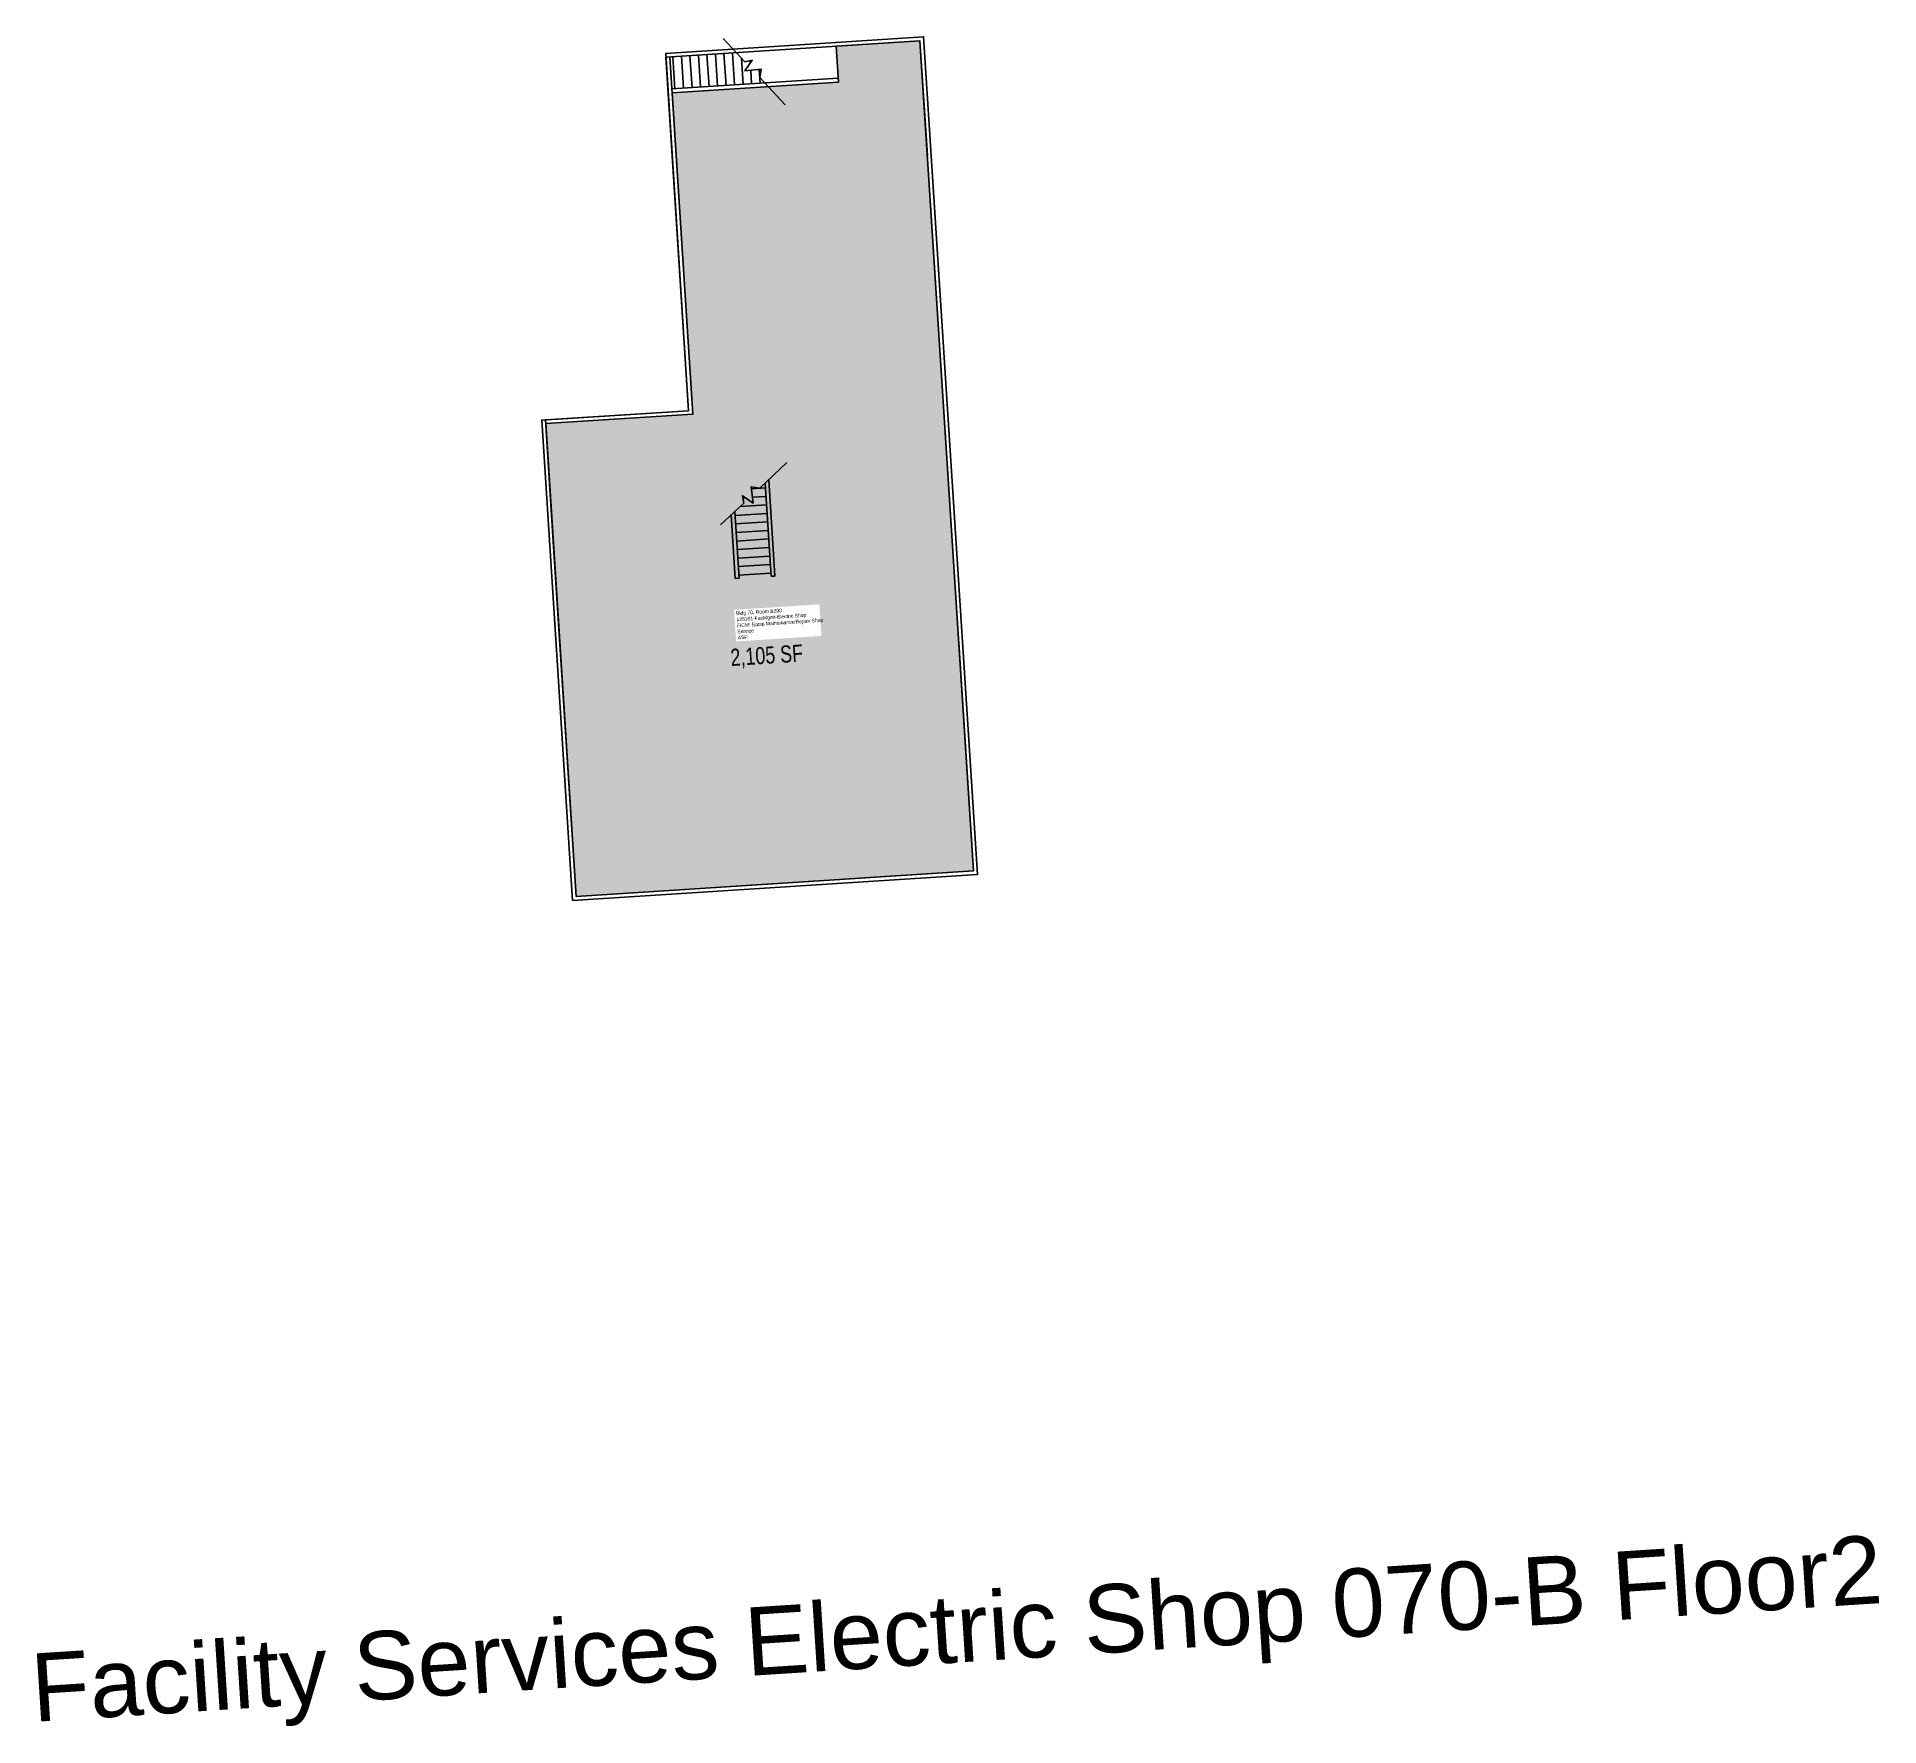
# Model space of a CAD drawing. Header units: inches. Extents: x 69213342 to 69215285, y 27688600 to 27690382.
import ezdxf
from ezdxf.enums import TextEntityAlignment as Align

# ---------------------------------------------------------------- set-up
doc = ezdxf.new("R2010")
doc.units = ezdxf.units.IN
doc.header["$LTSCALE"] = 50
doc.header["$MEASUREMENT"] = 0
for name, color, linetype in [('A-FLOR', 3, 'CONTINUOUS'), ('A-IDEN-RNUM', 7, 'CONTINUOUS'), ('A-IDEN-SNUM', 4, 'CONTINUOUS'), ('A-IDEN-VNUM', 4, 'CONTINUOUS'), ('A-TTLB', 4, 'CONTINUOUS'), ('A-WALL', 5, 'CONTINUOUS'), ('AREA-ASSIGN', 7, 'CONTINUOUS'), ('AREA-GROSS', 1, 'CONTINUOUS'), ('AREA-TEXT', 3, 'CONTINUOUS'), ('Rooms-Category-Color', 7, 'CONTINUOUS'), ('Rooms-College-Color', 7, 'CONTINUOUS'), ('Rooms-Department-Color', 7, 'CONTINUOUS'), ('Rooms-Division-Color', 7, 'CONTINUOUS'), ('Rooms-Information', 7, 'CONTINUOUS')]:
    doc.layers.add(name, color=color, linetype=linetype)
doc.styles.add('CP_AREA', font='arial.ttf', dxfattribs={"height": 15})
doc.styles.add('CP_ROOMVNUMBER', font='arial.ttf', dxfattribs={"width": 0.85, "height": 0.075})
doc.styles.add('CP_TITLE', font='arial.ttf', dxfattribs={"width": 0.85, "height": 0.125})
doc.styles.add('ROOMSNUMBER', font='txt', dxfattribs={"height": 1})

msp = doc.modelspace()

# ---------------------------------------------------------------- hatches: boundary and pattern name
at = {"layer": 'Rooms-Category-Color', "linetype": 'ByBlock', "true_color": 0xe3c5e1}
msp.add_hatch(color=254, dxfattribs=at).paths.add_polyline_path([(69213910.9, 27689474.9), (69214329.9, 27689501.9), (69214273.6, 27690377.3), (69214185.1, 27690371.6), (69214187.5, 27690333.9), (69214012, 27690322.6), (69214033.8, 27689983.6), (69213878.8, 27689973.6)])
at = {"layer": 'Rooms-College-Color', "linetype": 'ByBlock', "true_color": 0xadadad}
msp.add_hatch(color=253, dxfattribs=at).paths.add_polyline_path([(69213910.9, 27689474.9), (69214329.9, 27689501.9), (69214273.6, 27690377.3), (69214185.1, 27690371.6), (69214187.5, 27690333.9), (69214012, 27690322.6), (69214033.8, 27689983.6), (69213878.8, 27689973.6)])
at = {"layer": 'Rooms-Department-Color', "linetype": 'ByBlock', "true_color": 0x80bc67}
msp.add_hatch(color=83, dxfattribs=at).paths.add_polyline_path([(69213910.9, 27689474.9), (69214329.9, 27689501.9), (69214273.6, 27690377.3), (69214185.1, 27690371.6), (69214187.5, 27690333.9), (69214012, 27690322.6), (69214033.8, 27689983.6), (69213878.8, 27689973.6)])
at = {"layer": 'Rooms-Division-Color', "linetype": 'ByBlock', "true_color": 0x80bc67}
msp.add_hatch(color=83, dxfattribs=at).paths.add_polyline_path([(69213910.9, 27689474.9), (69214329.9, 27689501.9), (69214273.6, 27690377.3), (69214185.1, 27690371.6), (69214187.5, 27690333.9), (69214012, 27690322.6), (69214033.8, 27689983.6), (69213878.8, 27689973.6)])

# ---------------------------------------------------------------- linework, layer by layer
at = {"layer": 'A-FLOR', "linetype": 'ByBlock'}
for points in [[(69214065.9, 27690379.8), (69214088.9, 27690355.3), (69214096.6, 27690356.8), (69214088.9, 27690345.6), (69214106.2, 27690347.6), (69214104.6, 27690338.6), (69214131.5, 27690309.8)], [(69214015.1, 27690326.8), (69214013, 27690360.5)], [(69214024.1, 27690327.4), (69214021.9, 27690361.1)], [(69214033.1, 27690327.9), (69214030.9, 27690361.7)], [(69214042.1, 27690328.5), (69214039.9, 27690362.3)], [(69214051.1, 27690329.1), (69214048.9, 27690362.9)], [(69214060, 27690329.7), (69214057.9, 27690363.4)], [(69214069, 27690330.2), (69214066.8, 27690364)], [(69214078, 27690330.8), (69214075.8, 27690364.6)], [(69214087, 27690331.4), (69214085.2, 27690359.2)], [(69214094.6, 27690353.8), (69214094.4, 27690356.3)], [(69214096, 27690332), (69214095, 27690346.3)], [(69214104.9, 27690332.6), (69214104, 27690347.3)], [(69214063.3, 27689866.8), (69214087.8, 27689889.8), (69214086.3, 27689897.5), (69214097.5, 27689889.8), (69214095.5, 27689907.1), (69214104.5, 27689905.5), (69214133.3, 27689932.5)], [(69214110.5, 27689905.9), (69214095.7, 27689904.9)], [(69214111.7, 27689887.9), (69214083.9, 27689886.1)], [(69214089.2, 27689895.5), (69214086.7, 27689895.3)], [(69214111.1, 27689896.9), (69214096.8, 27689896)], [(69214112.2, 27689878.9), (69214078.5, 27689876.7)], [(69214112.8, 27689869.9), (69214079.1, 27689867.8)], [(69214113.4, 27689861), (69214079.6, 27689858.8)], [(69214114, 27689852), (69214080.2, 27689849.8)], [(69214114.5, 27689843), (69214080.8, 27689840.8)], [(69214115.1, 27689834), (69214081.4, 27689831.8)], [(69214115.7, 27689825), (69214081.9, 27689822.9)], [(69214116.3, 27689816), (69214082.5, 27689813.9)]]:
    msp.add_lwpolyline(points, dxfattribs=at)
at = {"layer": 'A-WALL', "linetype": 'ByBlock'}
for points in [[(69213874.5, 27689977.3), (69213907.1, 27689470.7), (69214334.2, 27689498.1), (69214277.4, 27690381.6), (69214005.3, 27690364.1)], [(69214273.6, 27690377.3), (69214005.6, 27690360.1)], [(69214281.4, 27690256.5), (69214273.6, 27690377.3)], [(69213878.5, 27689977.6), (69214029.5, 27689987.3), (69214005.6, 27690360.1)], [(69213878.8, 27689973.6), (69214033.8, 27689983.6), (69214009.6, 27690360.3)], [(69214011.7, 27690326.6), (69214187.3, 27690337.9)], [(69214012, 27690322.6), (69214187.5, 27690333.9)], [(69214187.3, 27690337.9), (69214187.5, 27690333.9)], [(69214314.2, 27689746.5), (69214281.7, 27690252.5)], [(69213878.5, 27689977.6), (69213886.4, 27689855.1), (69213910.9, 27689474.9), (69214210.9, 27689494.2)], [(69214116.5, 27689812.7), (69214110.2, 27689910.8)], [(69214120.5, 27689812.9), (69214114, 27689914.3)], [(69214078.7, 27689810.2), (69214074.4, 27689877.3)], [(69214078.2, 27689880.8), (69214082.7, 27689810.5)], [(69214078.7, 27689810.2), (69214082.7, 27689810.5)], [(69214120.5, 27689812.9), (69214116.5, 27689812.7)], [(69214214.9, 27689494.5), (69214329.9, 27689501.9), (69214314.5, 27689742.6)]]:
    msp.add_lwpolyline(points, dxfattribs=at)
at = {"layer": 'AREA-ASSIGN', "linetype": 'ByBlock'}
msp.add_lwpolyline([(69213910.9, 27689474.9), (69214329.9, 27689501.9), (69214273.6, 27690377.3), (69214185.1, 27690371.6), (69214187.5, 27690333.9), (69214012, 27690322.6), (69214033.8, 27689983.6), (69213878.8, 27689973.6)], close=True, dxfattribs=at)
at = {"layer": 'AREA-GROSS', "linetype": 'ByBlock'}
msp.add_lwpolyline([(69213907.1, 27689470.7), (69214334.2, 27689498.1), (69214277.4, 27690381.6), (69214005.3, 27690364.1), (69214029.5, 27689987.3), (69213874.5, 27689977.3)], close=True, dxfattribs=at)

# ---------------------------------------------------------------- texts
at = {"layer": 'A-IDEN-RNUM', "style": 'ROOMSNUMBER', "width": 0.85}
msp.add_text('0200-00', height=1, rotation=3.6803, dxfattribs=at).set_placement((69214106, 27689758.5))
at = {"layer": 'A-IDEN-SNUM', "style": 'ROOMSNUMBER', "width": 0.85}
msp.add_text('0700B20000', height=1, rotation=3.6803, dxfattribs=at).set_placement((69214106, 27689758.5))
at = {"layer": 'A-IDEN-VNUM', "style": 'CP_ROOMVNUMBER', "width": 0.85}
msp.add_text('200', height=27, rotation=3.6803, dxfattribs=at).set_placement((69214081.4, 27689745.9))
at = {"layer": 'A-TTLB', "style": 'CP_TITLE'}
msp.add_text('Facility Services Electric Shop 070-B Floor2', height=72, rotation=3.6803, dxfattribs=at).set_placement((69213338.3, 27688604.3))
at = {"layer": 'AREA-TEXT', "linetype": 'ByBlock', "style": 'CP_AREA', "width": 0.75}
msp.add_text('2,105 SF', height=18, rotation=3.6803, dxfattribs=at).set_placement((69214111.9, 27689729.4), align=Align.MIDDLE_CENTER)

# ---------------------------------------------------------------- next in the draw order: texts
at = {"layer": 'Rooms-Information', "linetype": 'ByBlock', "insert": (69214081.4, 27689745.9), "char_height": 3.8571, "width": 86.4, "attachment_point": 7, "rotation": 3.6803, "style": 'CP_ROOMVNUMBER', "bg_fill": 3, "box_fill_scale": 1.5, "bg_fill_color": 256, "bg_fill_true_color": 13158600, "bg_fill_transparency": 0}
msp.add_mtext('Bldg.70, Room B200^M^J128101-FacMgmt-Electric Shop^M^JFICM: Equip Maintenance/Repair Shop Service^M^JASF: ', dxfattribs=at)

doc.saveas('drawing.dxf')
